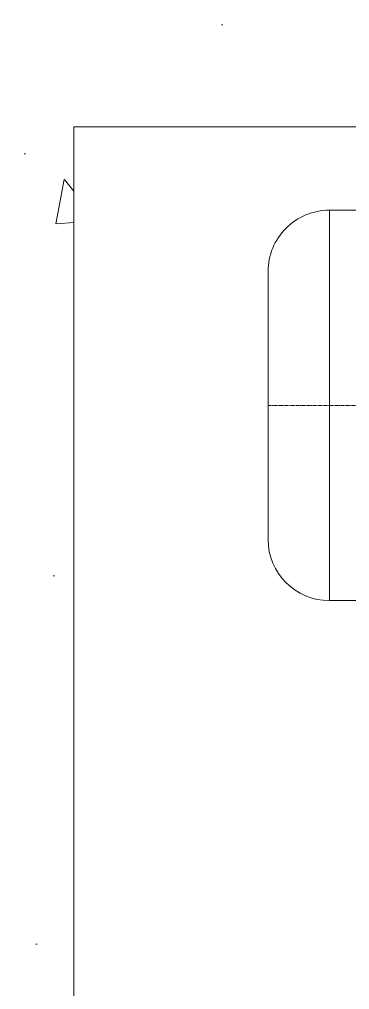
# Model space of a CAD drawing. Header units: millimetres. Extents: x -8913 to 62688, y -13000 to 43000.
# Drawn here: x 597.7 to 716.2, y 27385.7 to 27734.1 of the extents above; entities that cross this region are included whole.
import ezdxf

# ---------------------------------------------------------------- set-up
doc = ezdxf.new("R2010")
doc.units = ezdxf.units.MM
doc.header["$MEASUREMENT"] = 0
doc.linetypes.add('1735 X DT-5BR-GFP-Ext$0$CENTER', pattern=[2, 1.25, -0.25, 0.25, -0.25])
doc.layers.add('1735 X DT-5BR-GFP-Ext$0$MEP', color=8, linetype='Continuous', lineweight=0)
doc.layers.add('Z--X-REF', color=7, linetype='Continuous', lineweight=0)

# ---------------------------------------------------------------- blocks, each defined once
blk = doc.blocks.new('1735 X DT-5BR-GFP-Ext$0$A$C79553CD1')
at = {"layer": '1735 X DT-5BR-GFP-Ext$0$MEP', "transparency": 33554681}
h = blk.add_hatch(dxfattribs=at)
h.set_pattern_fill('AR-CONC', color=256)
h.set_pattern_definition([(49.99999999999999, (7.152557373046875e-07, -25.00356578826904), (182.1846689960041, -15.93908553890313), [19.05, -209.5500000000002]), (355, (7.152557373046875e-07, -25.00356578826904), (-35.24342142496945, 191.0568452390354), [15.24, -167.64058417]), (100.4514447, (15.18200778961182, -26.33181953430176), (146.9412470903536, 175.1177519121954), [16.19000880000003, -178.0902446000002]), (46.18420000000002, (2.384185791015625e-07, 25.79643487930298), (271.0790408921304, -42.04232793272716), [28.57500000000003, -314.325]), (96.63555760999995, (22.58990001678467, 22.29293441772461), (237.4041340515033, 247.4261245977219), [24.28502314000005, -267.1356081600004]), (351.1841511700001, (2.384185791015625e-07, 25.79643487930298), (237.4041340649775, 247.4261245855329), [22.85996707000003, -251.4597319200005]), (21.00000000000001, (25.40000033378601, 13.09643507003784), (151.6143912691326, -102.2651981870877), [19.05000000000003, -209.5500000000005]), (326.0000000000001, (25.40000033378601, 13.09643507003784), (61.80202834764722, 184.1879661223196), [15.24, -167.64]), (71.45144499999994, (38.03453302383423, 4.574334621429443), (213.4164192787165, 81.92276888590547), [16.19000880000002, -178.0899376000001]), (37.49999999999998, (7.152557373046875e-07, -25.00356578826904), (3.088603250591817, 84.55503887315317), [0, -165.6080000000002, 0, -170.1800000000002, 0, -168.2750000000002]), (7.500000000000011, (7.152557373046875e-07, -25.00356578826904), (66.81966251030588, 100.1805748181197), [0, -97.02800000000009, 0, -161.798, 0, -64.135]), (327.5, (-56.64199948310852, -25.00356578826904), (135.5905951668716, -5.728743992673429), [0, -63.50000000000011, 0, -198.1200000000005, 0, -262.8900000000004]), (317.5, (-82.04199981689453, -25.00356531143188), (148.1291813860183, 25.42649103333307), [0, -82.54999999999998, 0, -131.572, 0, -186.69])])
edge = h.paths.add_edge_path(flags=16)
edge.add_line((-799.9999992847443, -174.9964299201965), (-199.9999995500161, -174.9964294946963))
edge.add_line((-199.9999995231628, -174.9964289665222), (-199.9999989073451, -674.9964296643798))
edge.add_line((-199.9999990463257, -674.9964303970337), (-800.0000003994274, -674.9964288288681))
edge.add_line((-799.9999995231628, -674.9964270591736), (-799.9999985206068, -174.9964283549818))
edge = h.paths.add_edge_path()
edge.add_line((0, 25.00357055664062), (-999.9999991015869, 25.00357050299323))
edge.add_line((-999.9999988079071, 25.00357103347778), (-1000.000000298378, -874.996427245835))
edge.add_line((-1000.000000476837, -874.9964280128479), (7.030278084130259e-07, -874.9964280256308))
edge.add_line((4.76837158203125e-07, -874.9964289665222), (-1.10970290734258e-07, 25.00356937922083))
at = {"layer": '1735 X DT-5BR-GFP-Ext$0$MEP', "linetype": 'Continuous'}
for p, q in [((-291.6816916465759, -204.8928608894348), (-335.6816911697388, -204.8928608894348)), ((-291.6816921234131, -345.0928611755371), (-291.6816916465759, -204.8928608894348)), ((-269.6816911697388, -323.0928606987), (-269.6816902160645, -226.8928618431091)), ((-291.6816921234131, -345.0928611755371), (-335.6816909313202, -345.0928606987))]:
    blk.add_line(p, q, dxfattribs=at)
at = {"layer": '1735 X DT-5BR-GFP-Ext$0$MEP', "linetype": '1735 X DT-5BR-GFP-Ext$0$CENTER'}
blk.add_line((-269.6816914081573, -274.9928593635559), (-1047.998318195343, -274.9928607940674), dxfattribs=at)
at = {"layer": '1735 X DT-5BR-GFP-Ext$0$MEP'}
blk.add_lwpolyline([(-799.9999992847443, -174.9964299201965), (-199.9999995231628, -174.9964289665222), (-199.9999990463257, -674.9964303970337), (-799.9999995231628, -674.9964270591736)], close=True, dxfattribs=at)
at = {"layer": '1735 X DT-5BR-GFP-Ext$0$MEP', "linetype": 'Continuous'}
for centre, start, end in [((-291.6816897392273, -226.8928589820862), 0, 90.00001366037836), ((-291.6816902160645, -323.0928597450256), 270.0000136603783, 0)]:
    blk.add_arc(centre, 21.99999999999999, start, end, dxfattribs=at)
blk = doc.blocks.new('1735 X DT-5BR-GFP-Ext$0$A$Cec8d8a53')
blk.add_wipeout([(174.84825625175085, -60.98796394774766), (174.8482557749128, -1060.9879627556545), (1074.848254821238, -1060.9879644245846), (1074.8482542914182, -60.987963470910756)]).translate(0, 0, 1437.655160635572).dxf.layer = '1735 X DT-5BR-GFP-Ext$0$MEP'
at = {"layer": '1735 X DT-5BR-GFP-Ext$0$MEP', "rotation": 90}
blk.add_blockref('1735 X DT-5BR-GFP-Ext$0$A$C79553CD1', (199.8518268083899, -60.98796394774769, 1437.655160635572), dxfattribs=at)
blk = doc.blocks.new('1735 X DT-5BR-GFP-Ext')
at = {"layer": '1735 X DT-5BR-GFP-Ext$0$MEP', "xscale": -1, "rotation": 90}
blk.add_blockref('1735 X DT-5BR-GFP-Ext$0$A$Cec8d8a53', (356.2517175674438, 28070.33888339996), dxfattribs=at)

msp = doc.modelspace()

# ---------------------------------------------------------------- block references
at = {"layer": 'Z--X-REF'}
msp.add_blockref('1735 X DT-5BR-GFP-Ext', (0, 0), dxfattribs=at)

doc.saveas('drawing.dxf')
